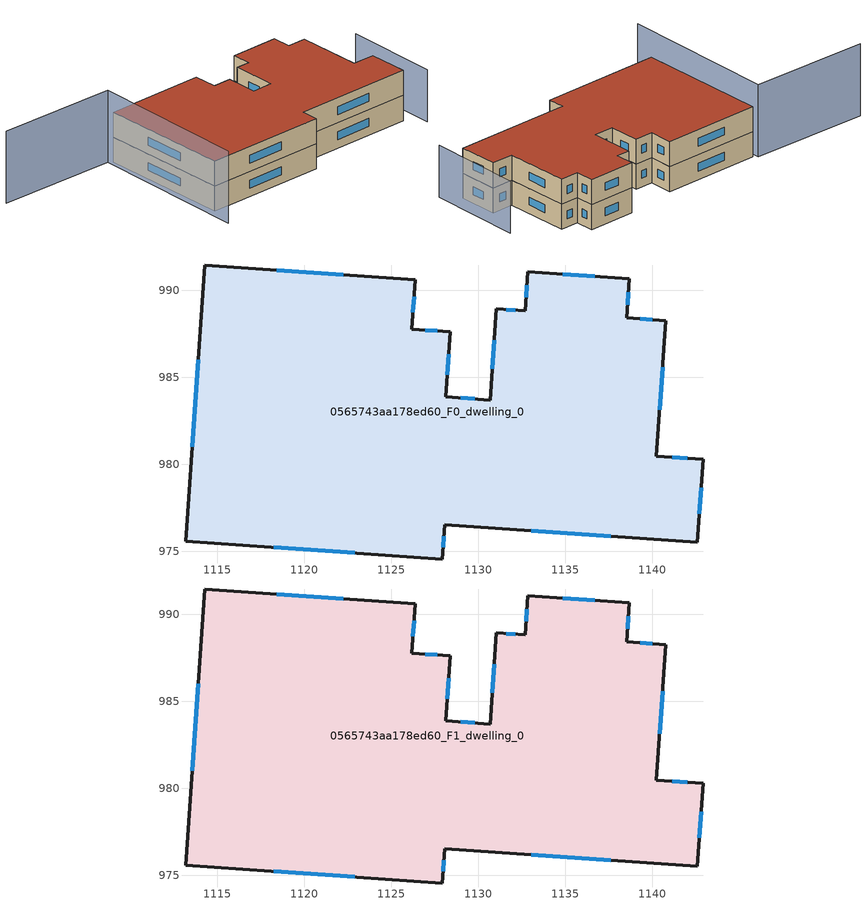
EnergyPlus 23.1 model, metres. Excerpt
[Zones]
0565743aa178ed60_F0_dwelling_0
 floor ground (EU_floor_Construction): 1140.77,988.25 1140.23,980.46 1142.92,980.28 1142.59,975.51 1128.07,976.52 1127.94,974.55 1113.19,975.58 1114.29,991.44 1126.38,990.6 1126.18,987.76 1128.39,987.61 1128.13,983.86 1130.68,983.69 1131.04,988.92 1132.69,988.81 1132.84,991.05 1138.68,990.65 1138.53,988.4 z0
 wall outside (EU_wall_Construction): 1132.69,988.81 1131.04,988.92 1130.68,983.69 1128.13,983.86 1128.39,987.61 1126.18,987.76 1126.38,990.6 1114.29,991.44 1113.19,975.58 1127.94,974.55 1128.07,976.52 1142.59,975.51 1142.92,980.28 1140.23,980.46 1140.77,988.25 1138.53,988.4 1138.68,990.65 1132.84,991.05 1132.69,988.81 z0:3
 window (EU_Window_Construction): 1132.12,988.85 1131.61,988.88 / 1132.79,990.29 1132.74,989.58 / 1136.68,990.79 1134.84,990.92 / 1138.58,989.17 1138.63,989.88 / 1140,988.3 1139.29,988.35 / 1140.41,983.13 1140.58,985.58 / 1142,980.34 1141.15,980.4 / 1142.7,977.14 1142.81,978.64 / 1133.04,976.17 1137.62,975.86 / 1127.98,975.23 1128.03,975.85 / 1118.24,975.23 1122.89,974.9 / 1113.92,986.01 1113.57,981.01 / 1122.24,990.89 1118.43,991.16 / 1126.25,988.73 1126.31,989.63 / 1127.64,987.66 1126.94,987.71 / 1128.22,985.14 1128.3,986.32 / 1129.81,983.75 1129,983.8 / 1130.92,987.13 1130.8,985.48 z1.03:1.97
0565743aa178ed60_F1_dwelling_0
 floor to 0565743aa178ed60_F0_dwelling_0 (EU_floor_Construction): 1140.77,988.25 1140.23,980.46 1142.92,980.28 1142.59,975.51 1128.07,976.52 1127.94,974.55 1113.19,975.58 1114.29,991.44 1126.38,990.6 1126.18,987.76 1128.39,987.61 1128.13,983.86 1130.68,983.69 1131.04,988.92 1132.69,988.81 1132.84,991.05 1138.68,990.65 1138.52,988.4 z3
 wall outside (EU_wall_Construction): 1132.69,988.81 1131.04,988.92 1130.68,983.69 1128.13,983.86 1128.39,987.61 1126.18,987.76 1126.38,990.6 1114.29,991.44 1113.19,975.58 1127.94,974.55 1128.07,976.52 1142.59,975.51 1142.92,980.28 1140.23,980.46 1140.77,988.25 1138.53,988.4 1138.68,990.65 1132.84,991.05 1132.69,988.81 z3:6
 window (EU_Window_Construction): 1132.12,988.85 1131.61,988.88 / 1132.79,990.29 1132.74,989.58 / 1136.68,990.79 1134.84,990.92 / 1138.58,989.17 1138.63,989.88 / 1140,988.3 1139.29,988.35 / 1140.41,983.13 1140.58,985.58 / 1142,980.34 1141.15,980.4 / 1142.7,977.14 1142.81,978.64 / 1133.04,976.17 1137.62,975.86 / 1127.98,975.23 1128.03,975.85 / 1118.24,975.23 1122.89,974.9 / 1113.92,986.01 1113.57,981.01 / 1122.24,990.89 1118.43,991.16 / 1126.25,988.73 1126.31,989.63 / 1127.64,987.66 1126.94,987.71 / 1128.22,985.14 1128.3,986.32 / 1129.81,983.75 1129,983.8 / 1130.92,987.13 1130.8,985.48 z4.03:4.97
 roof outside (EU_roof_Construction): 1142.59,975.51 1142.92,980.28 1140.23,980.46 1140.77,988.25 1138.53,988.4 1138.68,990.65 1132.84,991.05 1132.69,988.81 1131.04,988.92 1130.68,983.69 1128.13,983.86 1128.39,987.61 1126.18,987.76 1126.38,990.6 1114.29,991.44 1113.19,975.58 1127.94,974.55 1128.07,976.52 z6
shading: 1144.12,973.45 1145.2,984.83 z0:6.2; 1099.38,993.2 1113.88,991.88 / 1113.88,991.88 1112.12,972.6 z0:8.6
[Building]
EU S2 Campaign: North Axis=0; Terrain=City; Solar Distribution=FullExterior
[Site:Location]
Cape.Town.Intl.AP: Latitude=-33.965; Longitude=18.602; Time Zone=2; Elevation=46
[SizingPeriod:WeatherFileDays]
AnnualSizingPeriod: Begin Month=1; Begin Day of Month=1; End Month=12; End Day of Month=31; Day of Week for Start Day=Monday; Use Weather File Daylight Saving Period=No; Use Weather File Rain and Snow Indicators=No
[MATERIAL]
EU_InternalMass_Material: Roughness=MediumRough; Thickness=0.1; Conductivity=1; Density=1800; Specific Heat=900; Thermal Absorptance=0.9; Solar Absorptance=0.7; Visible Absorptance=0.7
[MATERIAL:NOMASS] Roughness=MediumRough; Thermal Absorptance=0.9; Solar Absorptance=0.7; Visible Absorptance=0.7
Name | Thermal Resistance
EU_wall_NoMass | 0.493876
EU_roof_NoMass | 0.449382
EU_floor_NoMass | 1.25
[WINDOWMATERIAL:SIMPLEGLAZINGSYSTEM]
EU_Window_SimpleGlazing: UFactor=4.4; Solar Heat Gain Coefficient=0.85; Visible Transmittance=0.85
[CONSTRUCTION]
EU_wall_Construction: EU_wall_NoMass
EU_roof_Construction: EU_roof_NoMass
EU_floor_Construction: EU_floor_NoMass
EU_Window_Construction: EU_Window_SimpleGlazing
EU_InternalMass_Construction: EU_InternalMass_Material
[ZONE] Type=1; Multiplier=1; Ceiling Height=autocalculate; Floor Area=autocalculate; Part of Total Floor Area=Yes
Name | Volume
0565743aa178ed60_F0_dwelling_0 | 1169.79
0565743aa178ed60_F1_dwelling_0 | 1169.8
[INTERNALMASS] Construction=EU_InternalMass_Construction; Surface Area=389.932
Name | Zone or ZoneList
0565743aa178ed60_F0_dwelling_0_EU_InternalMass | 0565743aa178ed60_F0_dwelling_0
0565743aa178ed60_F1_dwelling_0_EU_InternalMass | 0565743aa178ed60_F1_dwelling_0
[OTHEREQUIPMENT] Fuel Type=Electricity; Design Level Calculation Method=Watts/Area; Power per Zone Floor Area=1; Fraction Latent=0; Fraction Radiant=0; Fraction Lost=0; Carbon Dioxide Generation Rate=0; EndUse Subcategory=EU_Step8_InternalGains
Name | Zone or ZoneList or Space or SpaceList | Schedule
EU_Step8_InternalGain_0565743aa178ed60_F0_dwelling_0_f000 | 0565743aa178ed60_F0_dwelling_0 | EU_Step8_GainSchedule_0565743aa178ed60_F0_dwelling_0_f000
EU_Step8_InternalGain_0565743aa178ed60_F1_dwelling_0_f000 | 0565743aa178ed60_F1_dwelling_0 | EU_Step8_GainSchedule_0565743aa178ed60_F1_dwelling_0_f000
[ZONEVENTILATION:DESIGNFLOWRATE] Schedule=EU_AlwaysOn; Design Flow Rate Calculation Method=AirChanges/Hour; Air Changes per Hour=0.64; Ventilation Type=Natural; Fan Pressure Rise=0; Fan Total Efficiency=1; Constant Term Coefficient=1; Temperature Term Coefficient=0; Velocity Term Coefficient=0; Velocity Squared Term Coefficient=0; Minimum Indoor Temperature=-100; Maximum Indoor Temperature=100; Delta Temperature=-100; Minimum Outdoor Temperature=-100; Maximum Outdoor Temperature=100; Maximum Wind Speed=40
Name | Zone or ZoneList or Space or SpaceList
EU_ConstantAir_0565743aa178ed60_F0_dwelling_0 | 0565743aa178ed60_F0_dwelling_0
EU_ConstantAir_0565743aa178ed60_F1_dwelling_0 | 0565743aa178ed60_F1_dwelling_0
[HVACTEMPLATE:THERMOSTAT] Constant Heating Setpoint=20; Constant Cooling Setpoint=50
EU_HeatOnly_0565743aa178ed60_F0_dwelling_0; EU_HeatOnly_0565743aa178ed60_F1_dwelling_0
[HVACTEMPLATE:ZONE:IDEALLOADSAIRSYSTEM] System Availability Schedule=EU_AlwaysOn; Maximum Heating Supply Air Temperature=50; Minimum Cooling Supply Air Temperature=13; Maximum Heating Supply Air Humidity Ratio=0.0156; Minimum Cooling Supply Air Humidity Ratio=0.0077; Heating Limit=NoLimit; Cooling Limit=NoLimit; Heating Availability Schedule=EU_AlwaysOn; Cooling Availability Schedule=EU_CoolingOff; Dehumidification Control Type=ConstantSensibleHeatRatio; Cooling Sensible Heat Ratio=0.7; Dehumidification Setpoint=60; Humidification Control Type=None; Humidification Setpoint=30; Outdoor Air Method=None; Outdoor Air Flow Rate per Person=0.00944; Outdoor Air Flow Rate per Zone Floor Area=0; Outdoor Air Flow Rate per Zone=0; Demand Controlled Ventilation Type=None; Outdoor Air Economizer Type=NoEconomizer; Heat Recovery Type=None; Sensible Heat Recovery Effectiveness=0.7; Latent Heat Recovery Effectiveness=0.65
Name | Template Thermostat
0565743aa178ed60_F0_dwelling_0 | EU_HeatOnly_0565743aa178ed60_F0_dwelling_0
0565743aa178ed60_F1_dwelling_0 | EU_HeatOnly_0565743aa178ed60_F1_dwelling_0
[SIZING:ZONE] Zone Cooling Design Supply Air Temperature Input Method=SupplyAirTemperature; Zone Cooling Design Supply Air Temperature=13; Zone Heating Design Supply Air Temperature Input Method=SupplyAirTemperature; Zone Heating Design Supply Air Temperature=50; Zone Cooling Design Supply Air Humidity Ratio=0.008; Zone Heating Design Supply Air Humidity Ratio=0.008; Cooling Design Air Flow Method=DesignDay; Cooling Design Air Flow Rate=0; Cooling Minimum Air Flow per Zone Floor Area=0.000762; Cooling Minimum Air Flow=0; Cooling Minimum Air Flow Fraction=0.2; Heating Design Air Flow Method=DesignDay; Heating Design Air Flow Rate=0; Heating Maximum Air Flow per Zone Floor Area=0.002032; Heating Maximum Air Flow=0.141576; Heating Maximum Air Flow Fraction=0.3; Account for Dedicated Outdoor Air System=No; Dedicated Outdoor Air System Control Strategy=NeutralSupplyAir; Dedicated Outdoor Air Low Setpoint Temperature for Design=autosize; Dedicated Outdoor Air High Setpoint Temperature for Design=autosize; Zone Load Sizing Method=Sensible Load Only No Latent Load; Zone Latent Cooling Design Supply Air Humidity Ratio Input Method=HumidityRatioDifference; Zone Cooling Design Supply Air Humidity Ratio Difference=0.005; Zone Latent Heating Design Supply Air Humidity Ratio Input Method=HumidityRatioDifference; Zone Humidification Design Supply Air Humidity Ratio Difference=0.005
0565743aa178ed60_F0_dwelling_0; 0565743aa178ed60_F1_dwelling_0
[SCHEDULE:CONSTANT]
Name | Hourly Value
EU_AlwaysOn | 1
EU_CoolingOff | 0
[SCHEDULE:FILE] Column Number=1; Rows to Skip at Top=0; Number of Hours of Data=8760; Column Separator=Comma; Interpolate to Timestep=No; Minutes per Item=60; Adjust Schedule for Daylight Savings=Yes
Name | File
EU_Step8_GainSchedule_0565743aa178ed60_F0_dwelling_0_f000 | ../../schedules/0565743aa178ed60/0565743aa178ed60_F0_dwelling_0_f000_gain.csv
EU_Step8_GainSchedule_0565743aa178ed60_F1_dwelling_0_f000 | ../../schedules/0565743aa178ed60/0565743aa178ed60_F1_dwelling_0_f000_gain.csv
